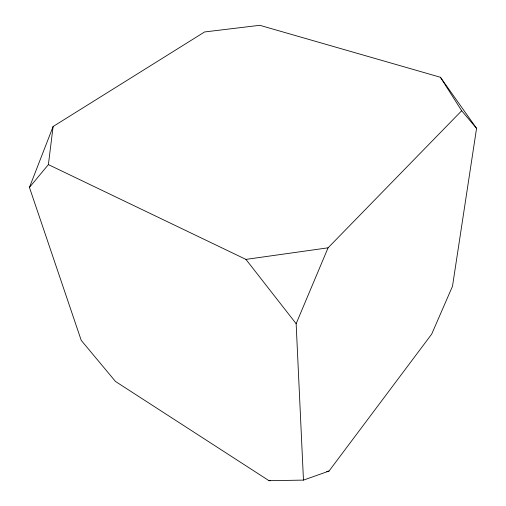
<?xml version="1.0" encoding="UTF-8"?>
<svg xmlns="http://www.w3.org/2000/svg" width="506" height="506" viewBox="0 0 506 506"><rect width="100%" height="100%" fill="white"/><g stroke="black" fill="none" stroke-linecap="round" stroke-linejoin="round"><path stroke-width="0.76" d="M29.437 187.41L48.386 164.608L53.117 126.506L204.601 31.954L259.774 25.3L440.422 77.266L476.563 128.36L452.497 286.257L431.681 334.118L329.008 471.08L303.467 480.105L269.028 480.7L115.488 381.461L81.232 340.374L29.437 187.41L53.117 126.506M303.467 480.105L296.143 323.688L328.071 247.82L461.674 110.744L440.422 77.266M269.028 480.7L270.583 480.447M326.674 471.453L329.008 471.08M48.386 164.608L245.922 259.388L328.071 247.82M461.674 110.744L476.563 128.36M245.922 259.388L296.143 323.688"/></g></svg>
